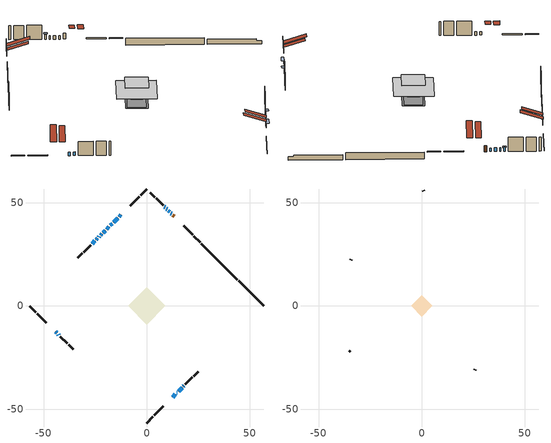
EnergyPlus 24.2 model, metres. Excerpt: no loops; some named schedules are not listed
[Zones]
conditioned space
 floor outside (Floor1 construction): -2.66,0 0,2.66 2.66,0 0,-2.66 z0.77
 floor adiabatic (AdiabaticFloorConstruction): -8.98,0 0,8.98 8.98,0 0,-8.98 z3.21
 floor foundation (Slab1 construction): -4.15,0 0,4.15 4.15,0 0,-4.15 z-1.57
 floor foundation (Slab1 construction 1): -4.97,0 0,4.97 4.97,0 0,-4.97 z-1.57
 wall outside (RimJoist1 construction): 0,-56.68 3,-53.68 / -56.68,0 -53.68,-3 / 0,56.68 -3,53.68 / 25.83,30.86 22.83,33.85 z0.77:1.07
 wall outside (RimJoist2 construction): 3.66,-53.03 8.01,-48.67 / -53.03,-3.66 -48.67,-8.01 / -3.66,53.03 -8.01,48.67 / 22.17,34.51 17.81,38.87 z0.77:1.07
 wall outside (AdiabaticWallConstruction 1): 13.27,43.41 12.67,44.02 z0.77:2.8
 wall outside (AdiabaticWallConstruction): 12.55,-44.13 13.88,-42.8 z0.77:2.29; -44.13,-12.55 -43.61,-13.07 / -12.55,44.13 -13.43,43.25 / -14.09,42.6 -16.07,40.61 / -16.73,39.95 -17.67,39.01 / -18.33,38.35 -19.47,37.21 / -20.12,36.56 -21.08,35.6 / -21.74,34.95 -22.35,34.34 / 14.54,-42.15 14.75,-41.93 / 15.41,-41.28 17.13,-39.56 / -23,33.68 -23.3,33.39 / 12.01,44.67 11.72,44.97 / -23.95,32.73 -24.53,32.15 / -25.19,31.49 -26.51,30.17 / 11.06,45.62 10.51,46.17 / 9.85,46.83 9.56,47.13 / -42.96,-13.72 -42.55,-14.13 z0.77:1.99; 8.9,47.78 8.58,48.11 z0.77:2.3; 17.78,-38.9 18.04,-38.65 z0.77:2.8
 wall outside (Wall1 construction): 18.69,-37.99 22.06,-34.62 / -41.9,-14.79 -38.53,-18.15 / -27.17,29.51 -30.54,26.15 / 7.92,48.76 4.55,52.13 z0.77:5.65
 wall outside (Wall2 construction): 22.72,-33.97 24.91,-31.77 / -37.87,-18.81 -35.68,-21 / -31.19,25.49 -33.39,23.3 / 3.89,52.79 1.7,54.98 z0.77:5.65
 wall foundation (FoundationWall1 construction): 44.54,12.14,-1.57 44.54,12.14,0.16 55.47,1.21,0.16 55.47,1.21,-0.43 56.68,0,-0.43 56.68,0,-1.57
 wall foundation (FoundationWall2 construction): 43.89,12.8 26.48,30.2 z-1.57:0.77
 window (WindowConstruction): 12.55,-44.13 13.88,-42.8 z0.77:2.29
 window (WindowConstruction 8): -44.13,-12.55 -43.62,-13.07 z0.77:1.99
 window (WindowConstruction 9): -12.55,44.13 -13.43,43.25 z0.77:1.99
 window (WindowConstruction 10): -14.09,42.59 -16.07,40.61 z0.77:1.99
 window (WindowConstruction 11): -16.73,39.95 -17.67,39.01 z0.77:1.99
 window (WindowConstruction 12): -18.33,38.35 -19.47,37.22 z0.77:1.99
 window (WindowConstruction 13): -20.12,36.56 -21.08,35.6 z0.77:1.99
 window (WindowConstruction 14): -21.74,34.94 -22.34,34.34 z0.77:1.99
 window (WindowConstruction 15): 14.54,-42.14 14.75,-41.93 z0.77:1.99
 window (WindowConstruction 16): 15.41,-41.27 17.13,-39.56 z0.77:1.99
 window (WindowConstruction 17): -23,33.68 -23.29,33.39 z0.77:1.99
 window (WindowConstruction 18): 12.01,44.67 11.72,44.97 z0.77:1.99
 window (WindowConstruction 1): -23.95,32.73 -24.53,32.15 z0.77:1.99
 window (WindowConstruction 2): -25.19,31.49 -26.51,30.17 z0.77:1.99
 window (WindowConstruction 3): 11.06,45.62 10.51,46.17 z0.77:1.99
 window (WindowConstruction 4): 9.85,46.83 9.56,47.13 z0.77:1.99
 window (WindowConstruction 5): 8.9,47.78 8.58,48.11 z0.77:2.29
 window (WindowConstruction 6): 17.78,-38.9 18.04,-38.65 z0.77:2.8
 window (WindowConstruction 7): -42.96,-13.72 -42.55,-14.13 z0.77:1.99
 door (Door): 13.27,43.41 12.67,44.02 z0.77:2.8
 ceiling adiabatic (AdiabaticFloorConstruction): 0,-8.98 8.98,0 0,8.98 -8.98,0 z3.21
 roof outside (Roof2 construction): 11.9,-44.79,5.65 7.2,-40.09,7.86 5.97,-41.33,7.86 10.66,-46.02,5.65; -44.79,-11.9,5.65 -40.09,-7.2,7.86 -41.33,-5.97,7.86 -46.02,-10.66,5.65; -11.9,44.79,5.65 -7.2,40.09,7.86 -5.97,41.33,7.86 -10.66,46.02,5.65; 13.93,42.75,5.65 9.24,38.06,7.86 10.47,36.82,7.86 15.17,41.52,5.65
attic - vented
 floor to conditioned space (Floor2 construction Reversed): -5.2,0 0,5.2 5.2,0 0,-5.2 z5.65
 wall outside (Wall3 construction): 25.57,-31.12 25.95,-30.73 / -35.02,-21.66 -34.64,-22.05 / -34.04,22.64 -34.43,22.25 / 1.05,55.64 0.66,56.03 z0.77:5.65
 roof outside (Roof1 construction): 10,-46.68,5.65 4.94,-41.62,8.03 3.61,-42.95,8.03 8.67,-48.01,5.65; -46.68,-10,5.65 -41.62,-4.94,8.03 -42.95,-3.61,8.03 -48.01,-8.67,5.65; -10,46.68,5.65 -4.94,41.62,8.03 -3.61,42.95,8.03 -8.67,48.01,5.65; 15.82,40.86,5.65 10.76,35.8,8.03 12.1,34.47,8.03 17.16,39.53,5.65
shading: 14.09,-42.59 12.34,-44.34 12.99,-44.99 14.74,-43.24 z2.59; 8.36,48.32 9.11,47.57 9.75,48.22 9.01,48.96 z2.59; 18.25,-38.44 17.57,-39.11 18.22,-39.76 18.89,-39.08 z3.1
[Building]
Building 1: Terrain=Suburbs
[Site:Location]
Montreal St Hubert_QC: Latitude {deg}=45.52; Longitude {deg}=-73.42; Time Zone {hr}=-5; Elevation {m}=27; Keep Site Location Information=Yes
[Site:GroundTemperature:Shallow]
1.93383, -0.393777, -0.58018, 0.524388, 4.95861, 9.37218, 13.1985, 15.6224, 15.8283, 13.8569, 10.1281, 5.84996
[Site:WaterMainsTemperature]
Calculation Method=Schedule; Temperature Schedule=mains temperature schedule
[Material] Roughness=Rough; Thermal Absorptance=0.9
Name | Thickness {m} | Conductivity {W/m-K} | Density {kg/m3} | Specific Heat {J/kg-K} | Solar Absorptance | Visible Absorptance
asphalt or fiberglass shingles | 0.00635 | 0.162714 | 1121.4 | 1465.45 | 0.84 | 0.84
ceiling loosefill ins | 0.254 | 0.0480833 | 16.02 | 1046.75 | 0.7 | 0.7
ceiling stud and cavity | 0.1397 | 0.562663 | 65.682 | 1177.47 | 0.7 | 0.7
concrete 4.0 in. | 0.1016 | 1.803125 | 2242.8 | 837.4 | 0.7 | 0.7
concrete 8.0 in. | 0.2032 | 1.803125 | 2242.8 | 837.4 | 0.7 | 0.7
door material | 0.04445 | 0.188738 | 512.64 | 1214.23 | 0.7 | 0.7
exterior vertical ins | 0.00103605 | 0.029427 | 32.04 | 1214.23 | 0.7 | 0.7
exterior vertical ins 1 | 0.00214406 | 0.029427 | 32.04 | 1214.23 | 0.7 | 0.7
floor covering | 0.0127 | 0.0433444 | 54.468 | 1339.84 | 0.6 | 0.6
floor rigid ins; roof rigid ins | 0.051816 | 0.029427 | 32.04 | 1214.23 | 0.7 | 0.7
floor rigid ins 1; wall rigid ins | 0.512978 | 0.029427 | 32.04 | 1214.23 | 0.7 | 0.7
floor stud and cavity | 0.1397 | 0.0850169 | 92.3553 | 1139.71 | 0.7 | 0.7
floor stud and cavity 1 | 0.1397 | 1.75129 | 37.0049 | 1207.88 | 0.7 | 0.7
furniture material conditioned space 1 | 0.1524 | 0.115458 | 640.8 | 1214.23 | 0.6 | 0.6
gypsum board | 0.0127 | 0.160291 | 801 | 837.4 | 0.6 | 0.6
gypsum board 1 | 0.0127 | 0.160291 | 801 | 837.4 | 0.7 | 0.7
osb sheathing 0.5 in. | 0.0127 | 0.115458 | 512.64 | 1214.23 | 0.7 | 0.7
osb sheathing 0.75 in. | 0.01905 | 0.115458 | 512.64 | 1214.23 | 0.7 | 0.7
osb sheathing 2.0 in. | 0.0508 | 0.115458 | 512.64 | 1214.23 | 0.7 | 0.7
rim joist stud and cavity | 0.0508 | 0.0294815 | 125.044 | 1163.47 | 0.6 | 0.6
roof stud and cavity | 0.2032 | 0.132372 | 78.34581 | 1123.46 | 0.7 | 0.7
wall stud and cavity | 0.1397 | 0.0845825 | 139.0536 | 1170.24 | 0.7 | 0.7
wall stud and cavity 1 | 0.1397 | 0.0885473 | 139.0536 | 1170.24 | 0.7 | 0.7
wall stud and cavity 2 | 0.0889 | 6.1454 | 50.32683 | 1063.81 | 0.6 | 0.6
wall stud and cavity 3 | 0.0889 | 0.380278 | 52.3479 | 1209.89 | 0.7 | 0.7
wall stud and cavity 4 | 0.0889 | 0.391764 | 83.0341 | 1211.67 | 0.7 | 0.7
wood siding | 0.0254 | 0.102417 | 544.68 | 1172.36 | 0 | 0
wood siding 1 | 0.00254 | 0.102417 | 544.68 | 1172.36 | 0 | 0
wood siding 2; wood siding 3; wood siding 4 | 0.0254 | 0.102417 | 544.68 | 1172.36 | 0.7 | 0.7
[WindowMaterial:SimpleGlazingSystem]
Name | U-Factor {W/m2-K} | Solar Heat Gain Coefficient
WindowMaterial | 2.92587 | 0.66
WindowMaterial 1 | 2.94007 | 0.65
WindowMaterial 10 | 2.95426 | 0.63
WindowMaterial 11 | 2.909975 | 0.68
WindowMaterial 12 | 2.95483 | 0.63
WindowMaterial 13 | 2.9395 | 0.65
WindowMaterial 14 | 3.04965 | 0.54
WindowMaterial 15 | 2.92076 | 0.67
WindowMaterial 16 | 6.80735 | 0.72
WindowMaterial 2 | 2.90259 | 0.68
WindowMaterial 3 | 2.96789 | 0.62
WindowMaterial 4 | 3.00196 | 0.59
WindowMaterial 5 | 2.99458 | 0.6
WindowMaterial 6 | 3.032052 | 0.57
WindowMaterial 7 | 3.10757 | 0.52
WindowMaterial 8 | 2.92644 | 0.66
WindowMaterial 9 | 6.509827 | 0.81
[Construction]
AdiabaticFloorConstruction: floor stud and cavity 1, floor rigid ins 1, osb sheathing 0.75 in., floor covering
AdiabaticWallConstruction: wood siding 3, wall rigid ins, wall stud and cavity 3, gypsum board
AdiabaticWallConstruction 1: wood siding 4, wall rigid ins, wall stud and cavity 3, gypsum board
Door: door material
Floor1 construction: floor stud and cavity, floor rigid ins, osb sheathing 0.75 in., floor covering
Floor2 construction Reversed: gypsum board, ceiling stud and cavity, ceiling loosefill ins
FoundationWall1 construction: concrete 8.0 in.
FoundationWall2 construction: concrete 8.0 in., gypsum board 1
furniture construction conditioned space 1: furniture material conditioned space 1
PartitionWallConstruction: gypsum board, wall stud and cavity 4, gypsum board
RimJoist1 construction; RimJoist2 construction: wood siding 2, osb sheathing 2.0 in., rim joist stud and cavity
Roof1 construction: asphalt or fiberglass shingles
Roof2 construction: asphalt or fiberglass shingles, roof rigid ins, osb sheathing 0.75 in., roof stud and cavity, gypsum board
Slab1 construction; Slab1 construction 1: concrete 4.0 in.
Wall1 construction: wood siding, osb sheathing 0.5 in., wall stud and cavity, gypsum board
Wall2 construction: wood siding, osb sheathing 0.5 in., wall stud and cavity 1, gypsum board
Wall3 construction: wood siding 1, wall stud and cavity 2
WindowConstruction: WindowMaterial
WindowConstruction 1: WindowMaterial 1
WindowConstruction 10: WindowMaterial 9
WindowConstruction 11: WindowMaterial 10
WindowConstruction 12: WindowMaterial 11
WindowConstruction 13: WindowMaterial 12
WindowConstruction 14: WindowMaterial 13
WindowConstruction 15: WindowMaterial 14
WindowConstruction 16: WindowMaterial 15
WindowConstruction 17; WindowConstruction 18: WindowMaterial 16
WindowConstruction 2: WindowMaterial 2
WindowConstruction 3: WindowMaterial 3
WindowConstruction 4: WindowMaterial 4
WindowConstruction 5; WindowConstruction 7: WindowMaterial 5
WindowConstruction 6: WindowMaterial 6
WindowConstruction 8: WindowMaterial 7
WindowConstruction 9: WindowMaterial 8
[Zone] Multiplier=1; Part of Total Floor Area=Yes
Name | Volume {m3}
attic - vented | 20.9083
conditioned space | 612.5
[Space]
Name | Zone | Volume {m3}
attic - vented 1 | attic - vented | 20.9083
conditioned space 1 | conditioned space | 612.5
[ZoneInfiltration:EffectiveLeakageArea]
infil attic - vented 1: Zone or Space=attic - vented 1; Schedule=Always On Discrete; Effective Air Leakage Area {cm2}=2089.94; Stack Coefficient=0.000505014; Wind Coefficient=1.51835e-05
[ZoneMixing]
whole house fan mix: Zone or Space=attic - vented; Schedule=Always On Continuous; Design Flow Rate Calculation Method=Flow/Zone; Design Flow Rate {m3/s}=0; Source Zone or Space=conditioned space
[SurfaceProperty:ExposedFoundationPerimeter] Exposed Perimeter Calculation Method=TotalExposedPerimeter
Name | Total Exposed Perimeter {m}
Slab1 | 17.169
Slab1 1 | 24.61
[InternalMass] Zone or ZoneList=conditioned space; Space or SpaceList=conditioned space 1
Name | Construction | Surface Area {m2}
furniture mass conditioned space 1 | furniture construction conditioned space 1 | 103.664
partition wall mass | PartitionWallConstruction | 259.16
[Lights]
interior lighting: Zone or ZoneList or Space or SpaceList=conditioned space 1; Schedule=interior lighting schedule; Design Level Calculation Method=LightingLevel; Lighting Level {W}=343.2; Return Air Fraction=0; Fraction Radiant=0.6; Fraction Visible=0.2; Fraction Replaceable=1
[People]
occupants: Zone or ZoneList or Space or SpaceList=conditioned space 1; Number of People Schedule=occupants schedule; Number of People Calculation Method=People; Number of People=3; Fraction Radiant=0.314171; Sensible Heat Fraction=0.56303; Activity Level Schedule=occupants activity schedule; Carbon Dioxide Generation Rate {m3/s-W}=0; Enable ASHRAE 55 Comfort Warnings=No; Mean Radiant Temperature Calculation Type=EnclosureAveraged
[ElectricEquipment] Zone or ZoneList or Space or SpaceList=conditioned space 1; Design Level Calculation Method=EquipmentLevel
Name | Schedule | Design Level {W} | Fraction Latent | Fraction Radiant | Fraction Lost
clothes dryer | clothes dryer schedule | 140.772 | 0.015 | 0.081 | 0.85
clothes washer | clothes washer schedule | 32.1985 | 0.03 | 0.162 | 0.7
cooking range | cooking range schedule | 215.147 | 0.08 | 0.432 | 0.2
dishwasher | dishwasher schedule | 66.8632 | 0.3 | 0.18 | 0.4
fridge | fridge schedule | 72.9452 | 0 | 0.6 | 0
mech vent house fan | mech vent house fan schedule | 150 | 0 | 0 | 1
mech vent house fan cfis | mech vent house fan cfis schedule | 0 | 0 | 0 | 0
misc plug loads | misc plug loads schedule | 494.7 | 0.045 | 0.513 | 0.1
whole house fan | Always On Discrete | 0 | 0 | 0 | 1
[OtherEquipment] Zone or ZoneList or Space or SpaceList=conditioned space 1; Design Level Calculation Method=EquipmentLevel
Name | Fuel Type | Schedule | Design Level {W} | Fraction Latent | Fraction Radiant | Fraction Lost
clothes dryer 1 | Electricity | clothes dryer schedule | 0 | 0.015 | 0.081 | 0.85
cooking range 1 | Electricity | cooking range schedule | 0 | 0.08 | 0.432 | 0.2
general water use latent | None | general water use schedule | 62.594 | 1 | 0 | 0
general water use sensible | None | general water use schedule | -61.6891 | 0 | 0.6 | 0
mech vent house fan latent load | None | Always On Discrete | 0 | 1 | 0 | 0
mech vent house fan sensible load | None | Always On Discrete | 0 | 0 | 0 | 0
water heater energy adjustment1 | Electricity | Always On Discrete | 0.01 | 0 | 0 | 1
[ZoneInfiltration:DesignFlowRate] Zone or ZoneList or Space or SpaceList=conditioned space 1; Schedule=Always On Discrete; Design Flow Rate Calculation Method=Flow/Zone; Design Flow Rate {m3/s}=0
infil flow; natural vent flow; whole house fan flow
[Foundation:Kiva] Initial Indoor Air Temperature {C}=21; Wall Depth Below Slab {m}=0.2032; Custom Block Z Position 1 {m}=0
Name | Wall Height Above Grade {m} | Custom Block Material Name 1 | Custom Block Depth 1 {m} | Custom Block X Position 1 {m}
Foundation Kiva 1 | 0.16002 | exterior vertical ins | 1.73001 | 0.2032
Foundation Kiva 2 | 0.770016 | exterior vertical ins 1 | 2.34001 | 0.2159
[Foundation:Kiva:Settings]
Soil Conductivity {W/m-K}=0.849921; Soil Density {kg/m3}=1842.3; Soil Specific Heat {J/kg-K}=418.7; Ground Solar Absorptivity=0.9; Ground Thermal Absorptivity=0.9; Ground Surface Roughness {m}=0.03; Far-Field Width {m}=40; Deep-Ground Boundary Condition=ZeroFlux; Deep-Ground Depth {m}=40; Minimum Cell Dimension {m}=0.2; Maximum Cell Growth Coefficient=3; Simulation Timestep=Timestep
[Exterior:Lights]
exterior lighting: Schedule=exterior lighting schedule; Design Level {W}=75.6
[Schedule:Constant]
Name | Hourly Value
Always On Continuous; mech vent house fan schedule; mech vent house fan cfis schedule; Always On Discrete | 1
occupants activity schedule | 117.228
fridge schedule | 0
[Schedule:Week:Daily]
interior lighting schedule Week Rule - Jan1-Jan27: interior lighting schedule day, interior lighting schedule day, interior lighting schedule day, interior lighting schedule day, interior lighting schedule day, interior lighting schedule day, interior lighting schedule day, interior lighting schedule default day, interior lighting schedule default day, interior lighting schedule default day, interior lighting schedule default day, interior lighting schedule default day
interior lighting schedule Week Rule - Jan28-Feb3: interior lighting schedule day, interior lighting schedule day, interior lighting schedule day, interior lighting schedule day, interior lighting schedule day 1, interior lighting schedule day 1, interior lighting schedule day 1, interior lighting schedule default day, interior lighting schedule default day, interior lighting schedule default day, interior lighting schedule default day, interior lighting schedule default day
interior lighting schedule Week Rule - Feb4-Feb24: interior lighting schedule day 1, interior lighting schedule day 1, interior lighting schedule day 1, interior lighting schedule day 1, interior lighting schedule day 1, interior lighting schedule day 1, interior lighting schedule day 1, interior lighting schedule default day, interior lighting schedule default day, interior lighting schedule default day, interior lighting schedule default day, interior lighting schedule default day
interior lighting schedule Week Rule - Feb25-Mar3: interior lighting schedule day 1, interior lighting schedule day 1, interior lighting schedule day 1, interior lighting schedule day 1, interior lighting schedule day 2, interior lighting schedule day 2, interior lighting schedule day 2, interior lighting schedule default day, interior lighting schedule default day, interior lighting schedule default day, interior lighting schedule default day, interior lighting schedule default day
interior lighting schedule Week Rule - Mar4-Mar31: interior lighting schedule day 2, interior lighting schedule day 2, interior lighting schedule day 2, interior lighting schedule day 2, interior lighting schedule day 2, interior lighting schedule day 2, interior lighting schedule day 2, interior lighting schedule default day, interior lighting schedule default day, interior lighting schedule default day, interior lighting schedule default day, interior lighting schedule default day
interior lighting schedule Week Rule - Apr1-Apr28: interior lighting schedule day 3, interior lighting schedule day 3, interior lighting schedule day 3, interior lighting schedule day 3, interior lighting schedule day 3, interior lighting schedule day 3, interior lighting schedule day 3, interior lighting schedule default day, interior lighting schedule default day, interior lighting schedule default day, interior lighting schedule default day, interior lighting schedule default day
interior lighting schedule Week Rule - Apr29-May5: interior lighting schedule day 3, interior lighting schedule day 3, interior lighting schedule day 4, interior lighting schedule day 4, interior lighting schedule day 4, interior lighting schedule day 4, interior lighting schedule day 4, interior lighting schedule default day, interior lighting schedule default day, interior lighting schedule default day, interior lighting schedule default day, interior lighting schedule default day
interior lighting schedule Week Rule - May6-May26: interior lighting schedule day 4, interior lighting schedule day 4, interior lighting schedule day 4, interior lighting schedule day 4, interior lighting schedule day 4, interior lighting schedule day 4, interior lighting schedule day 4, interior lighting schedule default day, interior lighting schedule default day, interior lighting schedule default day, interior lighting schedule default day, interior lighting schedule default day
interior lighting schedule Week Rule - May27-Jun2: interior lighting schedule day 4, interior lighting schedule day 4, interior lighting schedule day 4, interior lighting schedule day 4, interior lighting schedule day 4, interior lighting schedule day 5, interior lighting schedule day 5, interior lighting schedule default day, interior lighting schedule default day, interior lighting schedule default day, interior lighting schedule default day, interior lighting schedule default day
interior lighting schedule Week Rule - Jun3-Jun30: interior lighting schedule day 5, interior lighting schedule day 5, interior lighting schedule day 5, interior lighting schedule day 5, interior lighting schedule day 5, interior lighting schedule day 5, interior lighting schedule day 5, interior lighting schedule default day, interior lighting schedule default day, interior lighting schedule default day, interior lighting schedule default day, interior lighting schedule default day
interior lighting schedule Week Rule - Jul1-Jul28: interior lighting schedule day 6, interior lighting schedule day 6, interior lighting schedule day 6, interior lighting schedule day 6, interior lighting schedule day 6, interior lighting schedule day 6, interior lighting schedule day 6, interior lighting schedule default day, interior lighting schedule default day, interior lighting schedule default day, interior lighting schedule default day, interior lighting schedule default day
interior lighting schedule Week Rule - Jul29-Aug4: interior lighting schedule day 6, interior lighting schedule day 6, interior lighting schedule day 6, interior lighting schedule day 7, interior lighting schedule day 7, interior lighting schedule day 7, interior lighting schedule day 7, interior lighting schedule default day, interior lighting schedule default day, interior lighting schedule default day, interior lighting schedule default day, interior lighting schedule default day
interior lighting schedule Week Rule - Aug5-Aug25: interior lighting schedule day 7, interior lighting schedule day 7, interior lighting schedule day 7, interior lighting schedule day 7, interior lighting schedule day 7, interior lighting schedule day 7, interior lighting schedule day 7, interior lighting schedule default day, interior lighting schedule default day, interior lighting schedule default day, interior lighting schedule default day, interior lighting schedule default day
interior lighting schedule Week Rule - Aug26-Sep1: interior lighting schedule day 7, interior lighting schedule day 7, interior lighting schedule day 7, interior lighting schedule day 7, interior lighting schedule day 7, interior lighting schedule day 7, interior lighting schedule day 8, interior lighting schedule default day, interior lighting schedule default day, interior lighting schedule default day, interior lighting schedule default day, interior lighting schedule default day
interior lighting schedule Week Rule - Sep2-Sep29: interior lighting schedule day 8, interior lighting schedule day 8, interior lighting schedule day 8, interior lighting schedule day 8, interior lighting schedule day 8, interior lighting schedule day 8, interior lighting schedule day 8, interior lighting schedule default day, interior lighting schedule default day, interior lighting schedule default day, interior lighting schedule default day, interior lighting schedule default day
interior lighting schedule Week Rule - Sep30-Oct6: interior lighting schedule day 8, interior lighting schedule day 9, interior lighting schedule day 9, interior lighting schedule day 9, interior lighting schedule day 9, interior lighting schedule day 9, interior lighting schedule day 9, interior lighting schedule default day, interior lighting schedule default day, interior lighting schedule default day, interior lighting schedule default day, interior lighting schedule default day
interior lighting schedule Week Rule - Oct7-Oct27: interior lighting schedule day 9, interior lighting schedule day 9, interior lighting schedule day 9, interior lighting schedule day 9, interior lighting schedule day 9, interior lighting schedule day 9, interior lighting schedule day 9, interior lighting schedule default day, interior lighting schedule default day, interior lighting schedule default day, interior lighting schedule default day, interior lighting schedule default day
interior lighting schedule Week Rule - Oct28-Nov3: interior lighting schedule day 9, interior lighting schedule day 9, interior lighting schedule day 9, interior lighting schedule day 9, interior lighting schedule day 10, interior lighting schedule day 10, interior lighting schedule day 10, interior lighting schedule default day, interior lighting schedule default day, interior lighting schedule default day, interior lighting schedule default day, interior lighting schedule default day
interior lighting schedule Week Rule - Nov4-Nov24: interior lighting schedule day 10, interior lighting schedule day 10, interior lighting schedule day 10, interior lighting schedule day 10, interior lighting schedule day 10, interior lighting schedule day 10, interior lighting schedule day 10, interior lighting schedule default day, interior lighting schedule default day, interior lighting schedule default day, interior lighting schedule default day, interior lighting schedule default day
interior lighting schedule Week Rule - Nov25-Dec1: interior lighting schedule day 10, interior lighting schedule day 10, interior lighting schedule day 10, interior lighting schedule day 10, interior lighting schedule day 10, interior lighting schedule day 10, interior lighting schedule day 11, interior lighting schedule default day, interior lighting schedule default day, interior lighting schedule default day, interior lighting schedule default day, interior lighting schedule default day
interior lighting schedule Week Rule - Dec2-Dec31: interior lighting schedule day 11, interior lighting schedule day 11, interior lighting schedule day 11, interior lighting schedule day 11, interior lighting schedule day 11, interior lighting schedule day 11, interior lighting schedule day 11, interior lighting schedule default day, interior lighting schedule default day, interior lighting schedule default day, interior lighting schedule default day, interior lighting schedule default day
occupants schedule Week Rule - Jan1-Dec31: occupants schedule day, occupants schedule day, occupants schedule day, occupants schedule day, occupants schedule day, occupants schedule day, occupants schedule day, occupants schedule default day, occupants schedule default day, occupants schedule default day, occupants schedule default day, occupants schedule default day
clothes dryer schedule Week Rule - Jan1-Dec31: clothes dryer schedule day, clothes dryer schedule day, clothes dryer schedule day, clothes dryer schedule day, clothes dryer schedule day, clothes dryer schedule day, clothes dryer schedule day, clothes dryer schedule default day, clothes dryer schedule default day, clothes dryer schedule default day, clothes dryer schedule default day, clothes dryer schedule default day
clothes washer schedule Week Rule - Jan1-Dec31: clothes washer schedule day, clothes washer schedule day, clothes washer schedule day, clothes washer schedule day, clothes washer schedule day, clothes washer schedule day, clothes washer schedule day, clothes washer schedule default day, clothes washer schedule default day, clothes washer schedule default day, clothes washer schedule default day, clothes washer schedule default day
cooking range schedule Week Rule - Jan1-Dec31: cooking range schedule day, cooking range schedule day, cooking range schedule day, cooking range schedule day, cooking range schedule day, cooking range schedule day, cooking range schedule day, cooking range schedule default day, cooking range schedule default day, cooking range schedule default day, cooking range schedule default day, cooking range schedule default day
dishwasher schedule Week Rule - Jan1-Dec31: dishwasher schedule day, dishwasher schedule day, dishwasher schedule day, dishwasher schedule day, dishwasher schedule day, dishwasher schedule day, dishwasher schedule day, dishwasher schedule default day, dishwasher schedule default day, dishwasher schedule default day, dishwasher schedule default day, dishwasher schedule default day
misc plug loads schedule Week Rule - Jan1-Dec31: misc plug loads schedule day, misc plug loads schedule day, misc plug loads schedule day, misc plug loads schedule day, misc plug loads schedule day, misc plug loads schedule day, misc plug loads schedule day, misc plug loads schedule default day, misc plug loads schedule default day, misc plug loads schedule default day, misc plug loads schedule default day, misc plug loads schedule default day
general water use schedule Week Rule - Jan1-Dec31: general water use schedule day, general water use schedule day, general water use schedule day, general water use schedule day, general water use schedule day, general water use schedule day, general water use schedule day, general water use schedule default day, general water use schedule default day, general water use schedule default day, general water use schedule default day, general water use schedule default day
exterior lighting schedule Week Rule - Jan1-Jan27: exterior lighting schedule day, exterior lighting schedule day, exterior lighting schedule day, exterior lighting schedule day, exterior lighting schedule day, exterior lighting schedule day, exterior lighting schedule day, exterior lighting schedule default day, exterior lighting schedule default day, exterior lighting schedule default day, exterior lighting schedule default day, exterior lighting schedule default day
exterior lighting schedule Week Rule - Jan28-Feb3: exterior lighting schedule day, exterior lighting schedule day, exterior lighting schedule day, exterior lighting schedule day, exterior lighting schedule day 1, exterior lighting schedule day 1, exterior lighting schedule day 1, exterior lighting schedule default day, exterior lighting schedule default day, exterior lighting schedule default day, exterior lighting schedule default day, exterior lighting schedule default day
exterior lighting schedule Week Rule - Feb4-Feb24: exterior lighting schedule day 1, exterior lighting schedule day 1, exterior lighting schedule day 1, exterior lighting schedule day 1, exterior lighting schedule day 1, exterior lighting schedule day 1, exterior lighting schedule day 1, exterior lighting schedule default day, exterior lighting schedule default day, exterior lighting schedule default day, exterior lighting schedule default day, exterior lighting schedule default day
exterior lighting schedule Week Rule - Feb25-Mar3: exterior lighting schedule day 1, exterior lighting schedule day 1, exterior lighting schedule day 1, exterior lighting schedule day 1, exterior lighting schedule day 2, exterior lighting schedule day 2, exterior lighting schedule day 2, exterior lighting schedule default day, exterior lighting schedule default day, exterior lighting schedule default day, exterior lighting schedule default day, exterior lighting schedule default day
exterior lighting schedule Week Rule - Mar4-Mar31: exterior lighting schedule day 2, exterior lighting schedule day 2, exterior lighting schedule day 2, exterior lighting schedule day 2, exterior lighting schedule day 2, exterior lighting schedule day 2, exterior lighting schedule day 2, exterior lighting schedule default day, exterior lighting schedule default day, exterior lighting schedule default day, exterior lighting schedule default day, exterior lighting schedule default day
exterior lighting schedule Week Rule - Apr1-Apr28: exterior lighting schedule day 3, exterior lighting schedule day 3, exterior lighting schedule day 3, exterior lighting schedule day 3, exterior lighting schedule day 3, exterior lighting schedule day 3, exterior lighting schedule day 3, exterior lighting schedule default day, exterior lighting schedule default day, exterior lighting schedule default day, exterior lighting schedule default day, exterior lighting schedule default day
exterior lighting schedule Week Rule - Apr29-May5: exterior lighting schedule day 3, exterior lighting schedule day 3, exterior lighting schedule day 4, exterior lighting schedule day 4, exterior lighting schedule day 4, exterior lighting schedule day 4, exterior lighting schedule day 4, exterior lighting schedule default day, exterior lighting schedule default day, exterior lighting schedule default day, exterior lighting schedule default day, exterior lighting schedule default day
exterior lighting schedule Week Rule - May6-May26: exterior lighting schedule day 4, exterior lighting schedule day 4, exterior lighting schedule day 4, exterior lighting schedule day 4, exterior lighting schedule day 4, exterior lighting schedule day 4, exterior lighting schedule day 4, exterior lighting schedule default day, exterior lighting schedule default day, exterior lighting schedule default day, exterior lighting schedule default day, exterior lighting schedule default day
exterior lighting schedule Week Rule - May27-Jun2: exterior lighting schedule day 4, exterior lighting schedule day 4, exterior lighting schedule day 4, exterior lighting schedule day 4, exterior lighting schedule day 4, exterior lighting schedule day 5, exterior lighting schedule day 5, exterior lighting schedule default day, exterior lighting schedule default day, exterior lighting schedule default day, exterior lighting schedule default day, exterior lighting schedule default day
exterior lighting schedule Week Rule - Jun3-Jun30: exterior lighting schedule day 5, exterior lighting schedule day 5, exterior lighting schedule day 5, exterior lighting schedule day 5, exterior lighting schedule day 5, exterior lighting schedule day 5, exterior lighting schedule day 5, exterior lighting schedule default day, exterior lighting schedule default day, exterior lighting schedule default day, exterior lighting schedule default day, exterior lighting schedule default day
exterior lighting schedule Week Rule - Jul1-Jul28: exterior lighting schedule day 6, exterior lighting schedule day 6, exterior lighting schedule day 6, exterior lighting schedule day 6, exterior lighting schedule day 6, exterior lighting schedule day 6, exterior lighting schedule day 6, exterior lighting schedule default day, exterior lighting schedule default day, exterior lighting schedule default day, exterior lighting schedule default day, exterior lighting schedule default day
exterior lighting schedule Week Rule - Jul29-Aug4: exterior lighting schedule day 6, exterior lighting schedule day 6, exterior lighting schedule day 6, exterior lighting schedule day 7, exterior lighting schedule day 7, exterior lighting schedule day 7, exterior lighting schedule day 7, exterior lighting schedule default day, exterior lighting schedule default day, exterior lighting schedule default day, exterior lighting schedule default day, exterior lighting schedule default day
exterior lighting schedule Week Rule - Aug5-Aug25: exterior lighting schedule day 7, exterior lighting schedule day 7, exterior lighting schedule day 7, exterior lighting schedule day 7, exterior lighting schedule day 7, exterior lighting schedule day 7, exterior lighting schedule day 7, exterior lighting schedule default day, exterior lighting schedule default day, exterior lighting schedule default day, exterior lighting schedule default day, exterior lighting schedule default day
exterior lighting schedule Week Rule - Aug26-Sep1: exterior lighting schedule day 7, exterior lighting schedule day 7, exterior lighting schedule day 7, exterior lighting schedule day 7, exterior lighting schedule day 7, exterior lighting schedule day 7, exterior lighting schedule day 8, exterior lighting schedule default day, exterior lighting schedule default day, exterior lighting schedule default day, exterior lighting schedule default day, exterior lighting schedule default day
exterior lighting schedule Week Rule - Sep2-Sep29: exterior lighting schedule day 8, exterior lighting schedule day 8, exterior lighting schedule day 8, exterior lighting schedule day 8, exterior lighting schedule day 8, exterior lighting schedule day 8, exterior lighting schedule day 8, exterior lighting schedule default day, exterior lighting schedule default day, exterior lighting schedule default day, exterior lighting schedule default day, exterior lighting schedule default day
exterior lighting schedule Week Rule - Sep30-Oct6: exterior lighting schedule day 8, exterior lighting schedule day 9, exterior lighting schedule day 9, exterior lighting schedule day 9, exterior lighting schedule day 9, exterior lighting schedule day 9, exterior lighting schedule day 9, exterior lighting schedule default day, exterior lighting schedule default day, exterior lighting schedule default day, exterior lighting schedule default day, exterior lighting schedule default day
exterior lighting schedule Week Rule - Oct7-Oct27: exterior lighting schedule day 9, exterior lighting schedule day 9, exterior lighting schedule day 9, exterior lighting schedule day 9, exterior lighting schedule day 9, exterior lighting schedule day 9, exterior lighting schedule day 9, exterior lighting schedule default day, exterior lighting schedule default day, exterior lighting schedule default day, exterior lighting schedule default day, exterior lighting schedule default day
[Schedule:Year]
interior lighting schedule: interior lighting schedule Week Rule - Jan1-Jan27, 1, 1, 1, 27, interior lighting schedule Week Rule - Jan28-Feb3, 1, 28, 2, 3, interior lighting schedule Week Rule - Feb4-Feb24, 2, 4, 2, 24, interior lighting schedule Week Rule - Feb25-Mar3, 2, 25, 3, 3, interior lighting schedule Week Rule - Mar4-Mar31, 3, 4, 3, 31, interior lighting schedule Week Rule - Apr1-Apr28, 4, 1, 4, 28, interior lighting schedule Week Rule - Apr29-May5, 4, 29, 5, 5, interior lighting schedule Week Rule - May6-May26, 5, 6, 5, 26, interior lighting schedule Week Rule - May27-Jun2, 5, 27, 6, 2, interior lighting schedule Week Rule - Jun3-Jun30, 6, 3, 6, 30, interior lighting schedule Week Rule - Jul1-Jul28, 7, 1, 7, 28, interior lighting schedule Week Rule - Jul29-Aug4, 7, 29, 8, 4, interior lighting schedule Week Rule - Aug5-Aug25, 8, 5, 8, 25, interior lighting schedule Week Rule - Aug26-Sep1, 8, 26, 9, 1, interior lighting schedule Week Rule - Sep2-Sep29, 9, 2, 9, 29, interior lighting schedule Week Rule - Sep30-Oct6, 9, 30, 10, 6, interior lighting schedule Week Rule - Oct7-Oct27, 10, 7, 10, 27, interior lighting schedule Week Rule - Oct28-Nov3, 10, 28, 11, 3, interior lighting schedule Week Rule - Nov4-Nov24, 11, 4, 11, 24, interior lighting schedule Week Rule - Nov25-Dec1, 11, 25, 12, 1, interior lighting schedule Week Rule - Dec2-Dec31, 12, 2, 12, 31
occupants schedule: occupants schedule Week Rule - Jan1-Dec31, 1, 1, 12, 31
clothes dryer schedule: clothes dryer schedule Week Rule - Jan1-Dec31, 1, 1, 12, 31
clothes washer schedule: clothes washer schedule Week Rule - Jan1-Dec31, 1, 1, 12, 31
cooking range schedule: cooking range schedule Week Rule - Jan1-Dec31, 1, 1, 12, 31
dishwasher schedule: dishwasher schedule Week Rule - Jan1-Dec31, 1, 1, 12, 31
misc plug loads schedule: misc plug loads schedule Week Rule - Jan1-Dec31, 1, 1, 12, 31
general water use schedule: general water use schedule Week Rule - Jan1-Dec31, 1, 1, 12, 31
exterior lighting schedule: exterior lighting schedule Week Rule - Jan1-Jan27, 1, 1, 1, 27, exterior lighting schedule Week Rule - Jan28-Feb3, 1, 28, 2, 3, exterior lighting schedule Week Rule - Feb4-Feb24, 2, 4, 2, 24, exterior lighting schedule Week Rule - Feb25-Mar3, 2, 25, 3, 3, exterior lighting schedule Week Rule - Mar4-Mar31, 3, 4, 3, 31, exterior lighting schedule Week Rule - Apr1-Apr28, 4, 1, 4, 28, exterior lighting schedule Week Rule - Apr29-May5, 4, 29, 5, 5, exterior lighting schedule Week Rule - May6-May26, 5, 6, 5, 26, exterior lighting schedule Week Rule - May27-Jun2, 5, 27, 6, 2, exterior lighting schedule Week Rule - Jun3-Jun30, 6, 3, 6, 30, exterior lighting schedule Week Rule - Jul1-Jul28, 7, 1, 7, 28, exterior lighting schedule Week Rule - Jul29-Aug4, 7, 29, 8, 4, exterior lighting schedule Week Rule - Aug5-Aug25, 8, 5, 8, 25, exterior lighting schedule Week Rule - Aug26-Sep1, 8, 26, 9, 1, exterior lighting schedule Week Rule - Sep2-Sep29, 9, 2, 9, 29, exterior lighting schedule Week Rule - Sep30-Oct6, 9, 30, 10, 6, exterior lighting schedule Week Rule - Oct7-Oct27, 10, 7, 10, 27, exterior lighting schedule Week Rule - Oct28-Nov3, 10, 28, 11, 3, exterior lighting schedule Week Rule - Nov4-Nov24, 11, 4, 11, 24, exterior lighting schedule Week Rule - Nov25-Dec1, 11, 25, 12, 1, exterior lighting schedule Week Rule - Dec2-Dec31, 12, 2, 12, 31
[Schedule:Compact]
mains temperature schedule: Through: 01/01, For: AllDays, Until: 24:00, 6.48833, Through: 01/02, For: AllDays, Until: 24:00, 6.41, Through: 01/03, For: AllDays, Until: 24:00, 6.33278, Through: 01/04, For: AllDays, Until: 24:00, 6.25667, Through: 01/05, For: AllDays, Until: 24:00, 6.18222, Through: 01/06, For: AllDays, Until: 24:00, 6.10889, Through: 01/07, For: AllDays, Until: 24:00, 6.03722, Through: 01/08, For: AllDays, Until: 24:00, 5.96667, Through: 01/09, For: AllDays, Until: 24:00, 5.89778, Through: 01/10, For: AllDays, Until: 24:00, 5.83, Through: 01/11, For: AllDays, Until: 24:00, 5.76389, Through: 01/12, For: AllDays, Until: 24:00, 5.69944, Through: 01/13, For: AllDays, Until: 24:00, 5.63611, Through: 01/14, For: AllDays, Until: 24:00, 5.57444, Through: 01/15, For: AllDays, Until: 24:00, 5.51444, Through: 01/16, For: AllDays, Until: 24:00, 5.45611, Through: 01/17, For: AllDays, Until: 24:00, 5.39944, Through: 01/18, For: AllDays, Until: 24:00, 5.34389, Through: 01/19, For: AllDays, Until: 24:00, 5.29, Through: 01/20, For: AllDays, Until: 24:00, 5.23833, Through: 01/21, For: AllDays, Until: 24:00, 5.18778, Through: 01/22, For: AllDays, Until: 24:00, 5.13889, Through: 01/23, For: AllDays, Until: 24:00, 5.09222, Through: 01/24, For: AllDays, Until: 24:00, 5.04667, Through: 01/25, For: AllDays, Until: 24:00, 5.00278, Through: 01/26, For: AllDays, Until: 24:00, 4.96111, Through: 01/27, For: AllDays, Until: 24:00, 4.92111, Through: 01/28, For: AllDays, Until: 24:00, 4.88222, Through: 01/29, For: AllDays, Until: 24:00, 4.84556, Through: 01/30, For: AllDays, Until: 24:00, 4.81056, Through: 01/31, For: AllDays, Until: 24:00, 4.77722, Through: 02/01, For: AllDays, Until: 24:00, 4.74611, Through: 02/02, For: AllDays, Until: 24:00, 4.71667, Through: 02/03, For: AllDays, Until: 24:00, 4.68889, Through: 02/04, For: AllDays, Until: 24:00, 4.66278, Through: 02/05, For: AllDays, Until: 24:00, 4.63833, Through: 02/06, For: AllDays, Until: 24:00, 4.61611, Through: 02/07, For: AllDays, Until: 24:00, 4.59556, Through: 02/08, For: AllDays, Until: 24:00, 4.57667, Through: 02/09, For: AllDays, Until: 24:00, 4.56, Through: 02/10, For: AllDays, Until: 24:00, 4.545, Through: 02/11, For: AllDays, Until: 24:00, 4.53167, Through: 02/12, For: AllDays, Until: 24:00, 4.52056, Through: 02/13, For: AllDays, Until: 24:00, 4.51111, Through: 02/14, For: AllDays, Until: 24:00, 4.50333, Through: 02/15, For: AllDays, Until: 24:00, 4.49778, Through: 02/16, For: AllDays, Until: 24:00, 4.49389, Through: 02/17, For: AllDays, Until: 24:00, 4.49167, Through: 02/18, For: AllDays, Until: 24:00, 4.49167, Through: 02/19, For: AllDays, Until: 24:00, 4.49333, Through: 02/20, For: AllDays, Until: 24:00, 4.49722, Through: 02/21, For: AllDays, Until: 24:00, 4.50278, Through: 02/22, For: AllDays, Until: 24:00, 4.51, Through: 02/23, For: AllDays, Until: 24:00, 4.51889, Through: 02/24, For: AllDays, Until: 24:00, 4.53, Through: 02/25, For: AllDays, Until: 24:00, 4.54333, Through: 02/26, For: AllDays, Until: 24:00, 4.55778, Through: 02/27, For: AllDays, Until: 24:00, 4.57444, Through: 02/28, For: AllDays, Until: 24:00, 4.59278, Through: 03/01, For: AllDays, Until: 24:00, 4.61333, Through: 03/02, For: AllDays, Until: 24:00, 4.63556, Through: 03/03, For: AllDays, Until: 24:00, 4.65944, Through: 03/04, For: AllDays, Until: 24:00, 4.685, Through: 03/05, For: AllDays, Until: 24:00, 4.71278, Through: 03/06, For: AllDays, Until: 24:00, 4.74222, Through: 03/07, For: AllDays, Until: 24:00, 4.77333, Through: 03/08, For: AllDays, Until: 24:00, 4.80611, Through: 03/09, For: AllDays, Until: 24:00, 4.84111, Through: 03/10, For: AllDays, Until: 24:00, 4.87722, Through: 03/11, For: AllDays, Until: 24:00, 4.91556, Through: 03/12, For: AllDays, Until: 24:00, 4.95556, Through: 03/13, For: AllDays, Until: 24:00, 4.99722, Through: 03/14, For: AllDays, Until: 24:00, 5.04056, Through: 03/15, For: AllDays, Until: 24:00, 5.08611, Through: 03/16, For: AllDays, Until: 24:00, 5.13278, Through: 03/17, For: AllDays, Until: 24:00, 5.18111, Through: 03/18, For: AllDays, Until: 24:00, 5.23167, Through: 03/19, For: AllDays, Until: 24:00, 5.28333, Through: 03/20, For: AllDays, Until: 24:00, 5.33667, Through: 03/21, For: AllDays, Until: 24:00, 5.39167, Through: 03/22, For: AllDays, Until: 24:00, 5.44833, Through: 03/23, For: AllDays, Until: 24:00, 5.50667, Through: 03/24, For: AllDays, Until: 24:00, 5.56667, Through: 03/25, For: AllDays, Until: 24:00, 5.62778, Through: 03/26, For: AllDays, Until: 24:00, 5.69056, Through: 03/27, For: AllDays, Until: 24:00, 5.755, Through: 03/28, For: AllDays, Until: 24:00, 5.82111, Through: 03/29, For: AllDays, Until: 24:00, 5.88833, Through: 03/30, For: AllDays, Until: 24:00, 5.95722, Through: 03/31, For: AllDays, Until: 24:00, 6.02778, Through: 04/01, For: AllDays, Until: 24:00, 6.09944, Through: 04/02, For: AllDays, Until: 24:00, 6.17222, Through: 04/03, For: AllDays, Until: 24:00, 6.24667, Through: 04/04, For: AllDays, Until: 24:00, 6.32222, Through: 04/05, For: AllDays, Until: 24:00, 6.39944, Through: 04/06, For: AllDays, Until: 24:00, 6.47778, Through: 04/07, For: AllDays, Until: 24:00, 6.55778, Through: 04/08, For: AllDays, Until: 24:00, 6.63889, Through: 04/09, For: AllDays, Until: 24:00, 6.72056, Through: 04/10, For: AllDays, Until: 24:00, 6.80444, Through: 04/11, For: AllDays, Until: 24:00, 6.88889, Through: 04/12, For: AllDays, Until: 24:00, 6.97444, Through: 04/13, For: AllDays, Until: 24:00, 7.06111, Through: 04/14, For: AllDays, Until: 24:00, 7.14944, Through: 04/15, For: AllDays, Until: 24:00, 7.23833, Through: 04/16, For: AllDays, Until: 24:00, 7.32833, Through: 04/17, For: AllDays, Until: 24:00, 7.41944, Through: 04/18, For: AllDays, Until: 24:00, 7.51167, Through: 04/19, For: AllDays, Until: 24:00, 7.605, Through: 04/20, For: AllDays, Until: 24:00, 7.69889, Through: 04/21, For: AllDays, Until: 24:00, 7.79389, Through: 04/22, For: AllDays, Until: 24:00, 7.88944, Through: 04/23, For: AllDays, Until: 24:00, 7.98611, Through: 04/24, For: AllDays, Until: 24:00, 8.08389, Through: 04/25, For: AllDays, Until: 24:00, 8.18222, Through: 04/26, For: AllDays, Until: 24:00, 8.28111, Through: 04/27, For: AllDays, Until: 24:00, 8.38111, Through: 04/28, For: AllDays, Until: 24:00, 8.48167, Through: 04/29, For: AllDays, Until: 24:00, 8.58278, Through: 04/30, For: AllDays, Until: 24:00, 8.685, Through: 05/01, For: AllDays, Until: 24:00, 8.78722, Through: 05/02, For: AllDays, Until: 24:00, 8.89056, Through: 05/03, For: AllDays, Until: 24:00, 8.99444, Through: 05/04, For: AllDays, Until: 24:00, 9.09833, Through: 05/05, For: AllDays, Until: 24:00, 9.20333, Through: 05/06, For: AllDays, Until: 24:00, 9.30833, Through: 05/07, For: AllDays, Until: 24:00, 9.41389, Through: 05/08, For: AllDays, Until: 24:00, 9.52, Through: 05/09, For: AllDays, Until: 24:00, 9.62667, Through: 05/10, For: AllDays, Until: 24:00, 9.73333, Through: 05/11, For: AllDays, Until: 24:00, 9.84056, Through: 05/12, For: AllDays, Until: 24:00, 9.94778, Through: 05/13, For: AllDays, Until: 24:00, 10.0556, Through: 05/14, For: AllDays, Until: 24:00, 10.1633, Through: 05/15, For: AllDays, Until: 24:00, 10.2711, Through: 05/16, For: AllDays, Until: 24:00, 10.3794, Through: 05/17, For: AllDays, Until: 24:00, 10.4878, Through: 05/18, For: AllDays, Until: 24:00, 10.5961, Through: 05/19, For: AllDays, Until: 24:00, 10.705, Through: 05/20, For: AllDays, Until: 24:00, 10.8133, Through: 05/21, For: AllDays, Until: 24:00, 10.9217, Through: 05/22, For: AllDays, Until: 24:00, 11.03, Through: 05/23, For: AllDays, Until: 24:00, 11.1383, Through: 05/24, For: AllDays, Until: 24:00, 11.2467, Through: 05/25, For: AllDays, Until: 24:00, 11.355, Through: 05/26, For: AllDays, Until: 24:00, 11.4628, Through: 05/27, For: AllDays, Until: 24:00, 11.5706, Through: 05/28, For: AllDays, Until: 24:00, 11.6783, Through: 05/29, For: AllDays, Until: 24:00, 11.7856, Through: 05/30, For: AllDays, Until: 24:00, 11.8928, Through: 05/31, For: AllDays, Until: 24:00, 11.9994, Through: 06/01, For: AllDays, Until: 24:00, 12.1056, Through: 06/02, For: AllDays, Until: 24:00, 12.2117, Through: 06/03, For: AllDays, Until: 24:00, 12.3172, Through: 06/04, For: AllDays, Until: 24:00, 12.4222, Through: 06/05, For: AllDays, Until: 24:00, 12.5267, Through: 06/06, For: AllDays, Until: 24:00, 12.6306, Through: 06/07, For: AllDays, Until: 24:00, 12.7344, Through: 06/08, For: AllDays, Until: 24:00, 12.8372, Through: 06/09, For: AllDays, Until: 24:00, 12.9394, Through: 06/10, For: AllDays, Until: 24:00, 13.0411, Through: 06/11, For: AllDays, Until: 24:00, 13.1422, Through: 06/12, For: AllDays, Until: 24:00, 13.2428, Through: 06/13, For: AllDays, Until: 24:00, 13.3422, Through: 06/14, For: AllDays, Until: 24:00, 13.4411, Through: 06/15, For: AllDays, Until: 24:00, 13.5394, Through: 06/16, For: AllDays, Until: 24:00, 13.6367, Through: 06/17, For: AllDays, Until: 24:00, 13.7328, Through: 06/18, For: AllDays, Until: 24:00, 13.8283, Through: 06/19, For: AllDays, Until: 24:00, 13.9233, Through: 06/20, For: AllDays, Until: 24:00, 14.0172, Through: 06/21, For: AllDays, Until: 24:00, 14.11, Through: 06/22, For: AllDays, Until: 24:00, 14.2017, Through: 06/23, For: AllDays, Until: 24:00, 14.2922, Through: 06/24, For: AllDays, Until: 24:00, 14.3822, Through: 06/25, For: AllDays, Until: 24:00, 14.4711, Through: 06/26, For: AllDays, Until: 24:00, 14.5583, Through: 06/27, For: AllDays, Until: 24:00, 14.645, Through: 06/28, For: AllDays, Until: 24:00, 14.7306, Through: 06/29, For: AllDays, Until: 24:00, 14.8144, Through: 06/30, For: AllDays, Until: 24:00, 14.8978, Through: 07/01, For: AllDays, Until: 24:00, 14.9794, Through: 07/02, For: AllDays, Until: 24:00, 15.06, Through: 07/03, For: AllDays, Until: 24:00, 15.1394, Through: 07/04, For: AllDays, Until: 24:00, 15.2172, Through: 07/05, For: AllDays, Until: 24:00, 15.2939, Through: 07/06, For: AllDays, Until: 24:00, 15.3694, Through: 07/07, For: AllDays, Until: 24:00, 15.4433, Through: 07/08, For: AllDays, Until: 24:00, 15.5161, Through: 07/09, For: AllDays, Until: 24:00, 15.5872, Through: 07/10, For: AllDays, Until: 24:00, 15.6572, Through: 07/11, For: AllDays, Until: 24:00, 15.7256, Through: 07/12, For: AllDays, Until: 24:00, 15.7922, Through: 07/13, For: AllDays, Until: 24:00, 15.8578, Through: 07/14, For: AllDays, Until: 24:00, 15.9217, Through: 07/15, For: AllDays, Until: 24:00, 15.9839, Through: 07/16, For: AllDays, Until: 24:00, 16.045, Through: 07/17, For: AllDays, Until: 24:00, 16.1044, Through: 07/18, For: AllDays, Until: 24:00, 16.1622, Through: 07/19, For: AllDays, Until: 24:00, 16.2183, Through: 07/20, For: AllDays, Until: 24:00, 16.2728, Through: 07/21, For: AllDays, Until: 24:00, 16.3256, Through: 07/22, For: AllDays, Until: 24:00, 16.3772, Through: 07/23, For: AllDays, Until: 24:00, 16.4267, Through: 07/24, For: AllDays, Until: 24:00, 16.4744, Through: 07/25, For: AllDays, Until: 24:00, 16.5211, Through: 07/26, For: AllDays, Until: 24:00, 16.5656, Through: 07/27, For: AllDays, Until: 24:00, 16.6083, Through: 07/28, For: AllDays, Until: 24:00, 16.6494, Through: 07/29, For: AllDays, Until: 24:00, 16.6889, Through: 07/30, For: AllDays, Until: 24:00, 16.7267, Through: 07/31, For: AllDays, Until: 24:00, 16.7628, Through: 08/01, For: AllDays, Until: 24:00, 16.7972, Through: 08/02, For: AllDays, Until: 24:00, 16.8294, Through: 08/03, For: AllDays, Until: 24:00, 16.86, Through: 08/04, For: AllDays, Until: 24:00, 16.8889, Through: 08/05, For: AllDays, Until: 24:00, 16.9156, Through: 08/06, For: AllDays, Until: 24:00, 16.9411, Through: 08/07, For: AllDays, Until: 24:00, 16.9644, Through: 08/08, For: AllDays, Until: 24:00, 16.9861, Through: 08/09, For: AllDays, Until: 24:00, 17.0056, Through: 08/10, For: AllDays, Until: 24:00, 17.0233, Through: 08/11, For: AllDays, Until: 24:00, 17.0394, Through: 08/12, For: AllDays, Until: 24:00, 17.0539, Through: 08/13, For: AllDays, Until: 24:00, 17.0661, Through: 08/14, For: AllDays, Until: 24:00, 17.0767, Through: 08/15, For: AllDays, Until: 24:00, 17.085, Through: 08/16, For: AllDays, Until: 24:00, 17.0922, Through: 08/17, For: AllDays, Until: 24:00, 17.0967, Through: 08/18, For: AllDays, Until: 24:00, 17.1, Through: 08/19, For: AllDays, Until: 24:00, 17.1011, Through: 08/20, For: AllDays, Until: 24:00, 17.1006, Through: 08/21, For: AllDays, Until: 24:00, 17.0978, Through: 08/22, For: AllDays, Until: 24:00, 17.0933, Through: 08/23, For: AllDays, Until: 24:00, 17.0872, Through: 08/24, For: AllDays, Until: 24:00, 17.0789, Through: 08/25, For: AllDays, Until: 24:00, 17.0689, Through: 08/26, For: AllDays, Until: 24:00, 17.0572, Through: 08/27, For: AllDays, Until: 24:00, 17.0433, Through: 08/28, For: AllDays, Until: 24:00, 17.0278, Through: 08/29, For: AllDays, Until: 24:00, 17.01, Through: 08/30, For: AllDays, Until: 24:00, 16.9911, Through: 08/31, For: AllDays, Until: 24:00, 16.97, Through: 09/01, For: AllDays, Until: 24:00, 16.9467, Through: 09/02, For: AllDays, Until: 24:00, 16.9222, Through: 09/03, For: AllDays, Until: 24:00, 16.8956, Through: 09/04, For: AllDays, Until: 24:00, 16.8672, Through: 09/05, For: AllDays, Until: 24:00, 16.8372, Through: 09/06, For: AllDays, Until: 24:00, 16.805, Through: 09/07, For: AllDays, Until: 24:00, 16.7711, Through: 09/08, For: AllDays, Until: 24:00, 16.7356, Through: 09/09, For: AllDays, Until: 24:00, 16.6983, Through: 09/10, For: AllDays, Until: 24:00, 16.6594, Through: 09/11, For: AllDays, Until: 24:00, 16.6189, Through: 09/12, For: AllDays, Until: 24:00, 16.5761, Through: 09/13, For: AllDays, Until: 24:00, 16.5322, Through: 09/14, For: AllDays, Until: 24:00, 16.4861, Through: 09/15, For: AllDays, Until: 24:00, 16.4389, Through: 09/16, For: AllDays, Until: 24:00, 16.3894, Through: 09/17, For: AllDays, Until: 24:00, 16.3383, Through: 09/18, For: AllDays, Until: 24:00, 16.2861, Through: 09/19, For: AllDays, Until: 24:00, 16.2317, Through: 09/20, For: AllDays, Until: 24:00, 16.1761, Through: 09/21, For: AllDays, Until: 24:00, 16.1183, Through: 09/22, For: AllDays, Until: 24:00, 16.0594, Through: 09/23, For: AllDays, Until: 24:00, 15.9989, Through: 09/24, For: AllDays, Until: 24:00, 15.9372, Through: 09/25, For: AllDays, Until: 24:00, 15.8733, Through: 09/26, For: AllDays, Until: 24:00, 15.8083, Through: 09/27, For: AllDays, Until: 24:00, 15.7417, Through: 09/28, For: AllDays, Until: 24:00, 15.6739, Through: 09/29, For: AllDays, Until: 24:00, 15.6044, Through: 09/30, For: AllDays, Until: 24:00, 15.5333, Through: 10/01, For: AllDays, Until: 24:00, 15.4611, Through: 10/02, For: AllDays, Until: 24:00, 15.3878, Through: 10/03, For: AllDays, Until: 24:00, 15.3128, Through: 10/04, For: AllDays, Until: 24:00, 15.2361, Through: 10/05, For: AllDays, Until: 24:00, 15.1583, Through: 10/06, For: AllDays, Until: 24:00, 15.0794, Through: 10/07, For: AllDays, Until: 24:00, 14.9994, Through: 10/08, For: AllDays, Until: 24:00, 14.9178, Through: 10/09, For: AllDays, Until: 24:00, 14.835, Through: 10/10, For: AllDays, Until: 24:00, 14.7511, Through: 10/11, For: AllDays, Until: 24:00, 14.6661, Through: 10/12, For: AllDays, Until: 24:00, 14.58, Through: 10/13, For: AllDays, Until: 24:00, 14.4922, Through: 10/14, For: AllDays, Until: 24:00, 14.4039, Through: 10/15, For: AllDays, Until: 24:00, 14.3144, Through: 10/16, For: AllDays, Until: 24:00, 14.2239, Through: 10/17, For: AllDays, Until: 24:00, 14.1322, Through: 10/18, For: AllDays, Until: 24:00, 14.04, Through: 10/19, For: AllDays, Until: 24:00, 13.9461, Through: 10/20, For: AllDays, Until: 24:00, 13.8517, Through: 10/21, For: AllDays, Until: 24:00, 13.7567, Through: 10/22, For: AllDays, Until: 24:00, 13.6606, Through: 10/23, For: AllDays, Until: 24:00, 13.5633, Through: 10/24, For: AllDays, Until: 24:00, 13.4656, Through: 10/25, For: AllDays, Until: 24:00, 13.3667, Through: 10/26, For: AllDays, Until: 24:00, 13.2672, Through: 10/27, For: AllDays, Until: 24:00, 13.1672, Through: 10/28, For: AllDays, Until: 24:00, 13.0661, Through: 10/29, For: AllDays, Until: 24:00, 12.9644, Through: 10/30, For: AllDays, Until: 24:00, 12.8622, Through: 10/31, For: AllDays, Until: 24:00, 12.7594, Through: 11/01, For: AllDays, Until: 24:00, 12.6561, Through: 11/02, For: AllDays, Until: 24:00, 12.5522, Through: 11/03, For: AllDays, Until: 24:00, 12.4478, Through: 11/04, For: AllDays, Until: 24:00, 12.3428, Through: 11/05, For: AllDays, Until: 24:00, 12.2372, Through: 11/06, For: AllDays, Until: 24:00, 12.1317, Through: 11/07, For: AllDays, Until: 24:00, 12.0256, Through: 11/08, For: AllDays, Until: 24:00, 11.9189, Through: 11/09, For: AllDays, Until: 24:00, 11.8117, Through: 11/10, For: AllDays, Until: 24:00, 11.7044, Through: 11/11, For: AllDays, Until: 24:00, 11.5972, Through: 11/12, For: AllDays, Until: 24:00, 11.4894, Through: 11/13, For: AllDays, Until: 24:00, 11.3817, Through: 11/14, For: AllDays, Until: 24:00, 11.2733, Through: 11/15, For: AllDays, Until: 24:00, 11.165, Through: 11/16, For: AllDays, Until: 24:00, 11.0567, Through: 11/17, For: AllDays, Until: 24:00, 10.9483, Through: 11/18, For: AllDays, Until: 24:00, 10.84, Through: 11/19, For: AllDays, Until: 24:00, 10.7311, Through: 11/20, For: AllDays, Until: 24:00, 10.6228, Through: 11/21, For: AllDays, Until: 24:00, 10.5144, Through: 11/22, For: AllDays, Until: 24:00, 10.4061, Through: 11/23, For: AllDays, Until: 24:00, 10.2978, Through: 11/24, For: AllDays, Until: 24:00, 10.19, Through: 11/25, For: AllDays, Until: 24:00, 10.0817, Through: 11/26, For: AllDays, Until: 24:00, 9.97389, Through: 11/27, For: AllDays, Until: 24:00, 9.86667, Through: 11/28, For: AllDays, Until: 24:00, 9.75944, Through: 11/29, For: AllDays, Until: 24:00, 9.65278, Through: 11/30, For: AllDays, Until: 24:00, 9.54611, Through: 12/01, For: AllDays, Until: 24:00, 9.44, Through: 12/02, For: AllDays, Until: 24:00, 9.33444, Through: 12/03, For: AllDays, Until: 24:00, 9.22889, Through: 12/04, For: AllDays, Until: 24:00, 9.12389, Through: 12/05, For: AllDays, Until: 24:00, 9.01944, Through: 12/06, For: AllDays, Until: 24:00, 8.91611, Through: 12/07, For: AllDays, Until: 24:00, 8.81278, Through: 12/08, For: AllDays, Until: 24:00, 8.71, Through: 12/09, For: AllDays, Until: 24:00, 8.60778, Through: 12/10, For: AllDays, Until: 24:00, 8.50667, Through: 12/11, For: AllDays, Until: 24:00, 8.40556, Through: 12/12, For: AllDays, Until: 24:00, 8.30556, Through: 12/13, For: AllDays, Until: 24:00, 8.20611, Through: 12/14, For: AllDays, Until: 24:00, 8.10778, Through: 12/15, For: AllDays, Until: 24:00, 8.01, Through: 12/16, For: AllDays, Until: 24:00, 7.91333, Through: 12/17, For: AllDays, Until: 24:00, 7.81722, Through: 12/18, For: AllDays, Until: 24:00, 7.72167, Through: 12/19, For: AllDays, Until: 24:00, 7.62778, Through: 12/20, For: AllDays, Until: 24:00, 7.53444, Through: 12/21, For: AllDays, Until: 24:00, 7.44222, Through: 12/22, For: AllDays, Until: 24:00, 7.35056, Through: 12/23, For: AllDays, Until: 24:00, 7.26, Through: 12/24, For: AllDays, Until: 24:00, 7.17111, Through: 12/25, For: AllDays, Until: 24:00, 7.08278, Through: 12/26, For: AllDays, Until: 24:00, 6.99556, Through: 12/27, For: AllDays, Until: 24:00, 6.90944, Through: 12/28, For: AllDays, Until: 24:00, 6.825, Through: 12/29, For: AllDays, Until: 24:00, 6.74111, Through: 12/30, For: AllDays, Until: 24:00, 6.65889, Through: 12/31, For: AllDays, Until: 24:00, 6.57722
